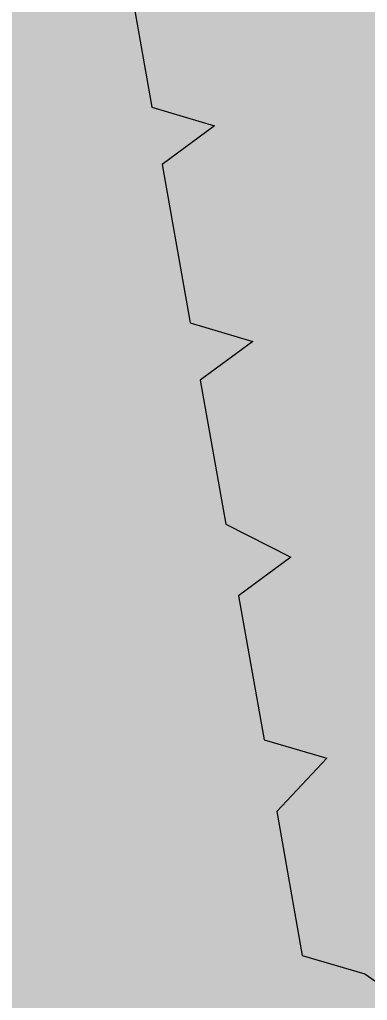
# Model space of a CAD drawing. Header units: millimetres. Extents: x 0 to 627661, y -95767 to 300888.
# Drawn here: x 508949.77 to 508952.67, y 26005.48 to 26013.67 of the extents above; entities that cross this region are included whole.
import ezdxf
from ezdxf.enums import TextEntityAlignment as Align

# ---------------------------------------------------------------- set-up
doc = ezdxf.new("R2018")
doc.units = ezdxf.units.MM
for name, color, linetype, lineweight in [('АР_Маркер экспликации', 239, 'Continuous', 13), ('АР_Номер помещения', 250, 'Continuous', 9), ('АР_Размеры', 175, 'Continuous', 9), ('АР_Сущ Несущая стена', 250, 'Continuous', 50)]:
    doc.layers.add(name, color=color, linetype=linetype, lineweight=lineweight)
doc.layers.add('АР_Названия помещений', color=124, linetype='Continuous', lineweight=5, plot=False)
doc.layers.add('АР_Помещения_площадь', color=19, linetype='Continuous', lineweight=9, plot=False)
doc.styles.add('ISOCPEUR', font='', dxfattribs={"height": 250})
doc.styles.get("Standard").update_dxf_attribs({"font": 'GOST.TTF'})
doc.styles.get('ISOCPEUR').set_extended_font_data('ISOCPEUR', italic=True)

# ---------------------------------------------------------------- blocks, each defined once
blk = doc.blocks.new('*U236')
at = {"color": 7, "style": 'ISOCPEUR', "width": 0.7, "flags": 1}
blk.add_attdef('КАТЕГОРИЯ', (-499.1655, -2092.1864), '', height=250, dxfattribs=at)
at = {"layer": 'АР_Номер помещения', "color": 7, "style": 'ISOCPEUR', "width": 0.7}
blk.add_attdef('НОМЕР_ПОМЕЩЕНИЯ', text='', height=300, dxfattribs=at).set_placement((-13874.5004, 6637.5515), align=Align.MIDDLE_CENTER)
at = {"layer": 'АР_Помещения_площадь', "color": 7, "lineweight": 30, "width": 0.7, "flags": 104}
blk.add_attdef('ИМЯ_ПОМЕЩЕНИЯ', text='', height=100, dxfattribs=at).set_placement((157.6277, 1217.1414), align=Align.MIDDLE_CENTER)
at = {"layer": 'АР_Помещения_площадь', "color": 7, "style": 'ISOCPEUR', "width": 0.7}
blk.add_attdef('ПЛОЩАДЬ_ПОМЕЩЕНИЯ', text='', height=200, dxfattribs=at).set_placement((-12654.5821, 407.6716), align=Align.MIDDLE_RIGHT)
blk = doc.blocks.new('*U234')
at = {"color": 7, "style": 'ISOCPEUR', "width": 0.7, "flags": 1}
blk.add_attdef('КАТЕГОРИЯ', (-499.1655, -2092.1864), '', height=250, dxfattribs=at)
at = {"layer": 'АР_Номер помещения', "color": 7, "style": 'ISOCPEUR', "width": 0.7}
blk.add_attdef('НОМЕР_ПОМЕЩЕНИЯ', text='', height=300, dxfattribs=at).set_placement((-17424.9012, 1870.773), align=Align.MIDDLE_CENTER)
at = {"layer": 'АР_Помещения_площадь', "color": 7, "lineweight": 30, "width": 0.7, "flags": 104}
blk.add_attdef('ИМЯ_ПОМЕЩЕНИЯ', text='', height=100, dxfattribs=at).set_placement((157.6277, 1217.1414), align=Align.MIDDLE_CENTER)
at = {"layer": 'АР_Помещения_площадь', "color": 7, "style": 'ISOCPEUR', "width": 0.7}
blk.add_attdef('ПЛОЩАДЬ_ПОМЕЩЕНИЯ', text='', height=200, dxfattribs=at).set_placement((-12452.8113, 399.3563), align=Align.MIDDLE_RIGHT)

msp = doc.modelspace()

# ---------------------------------------------------------------- linework, layer by layer
at = {"layer": 'АР_Размеры', "color": 5, "lineweight": 9, "ltscale": 100, "transparency": 33554687}
msp.add_lwpolyline([(508950.6616, 26014.1375), (508950.8744, 26012.9369), (508951.3972, 26012.7819), (508950.9595, 26012.4567), (508951.1935, 26011.1362), (508951.7163, 26010.9812), (508951.2786, 26010.6559), (508951.4914, 26009.4554), (508952.0355, 26009.1804), (508951.5978, 26008.8552), (508951.8106, 26007.6546), (508952.3334, 26007.4997), (508951.917, 26007.0544), (508952.1297, 26005.8539), (508952.6525, 26005.6989), (508953.7831, 26004.9087)], dxfattribs=at)
msp.add_lwpolyline([(508950.6616, 26014.1375), (508950.8744, 26012.9369), (508951.3972, 26012.7819), (508950.9595, 26012.4567), (508951.1935, 26011.1362), (508951.7163, 26010.9812), (508951.2786, 26010.6559), (508951.4914, 26009.4554), (508952.0355, 26009.1804), (508951.5978, 26008.8552), (508951.8106, 26007.6546), (508952.3334, 26007.4997), (508951.917, 26007.0544), (508952.1297, 26005.8539), (508952.6525, 26005.6989), (508953.7831, 26004.9087)], dxfattribs=at)
msp.add_lwpolyline([(508950.6616, 26014.1375), (508950.8744, 26012.9369), (508951.3972, 26012.7819), (508950.9595, 26012.4567), (508951.1935, 26011.1362), (508951.7163, 26010.9812), (508951.2786, 26010.6559), (508951.4914, 26009.4554), (508952.0355, 26009.1804), (508951.5978, 26008.8552), (508951.8106, 26007.6546), (508952.3334, 26007.4997), (508951.917, 26007.0544), (508952.1297, 26005.8539), (508952.6525, 26005.6989), (508953.7831, 26004.9087)], dxfattribs=at)
msp.add_lwpolyline([(508950.6616, 26014.1375), (508950.8744, 26012.9369), (508951.3972, 26012.7819), (508950.9595, 26012.4567), (508951.1935, 26011.1362), (508951.7163, 26010.9812), (508951.2786, 26010.6559), (508951.4914, 26009.4554), (508952.0355, 26009.1804), (508951.5978, 26008.8552), (508951.8106, 26007.6546), (508952.3334, 26007.4997), (508951.917, 26007.0544), (508952.1297, 26005.8539), (508952.6525, 26005.6989), (508953.7831, 26004.9087)], dxfattribs=at)
msp.add_lwpolyline([(508950.6616, 26014.1375), (508950.8744, 26012.9369), (508951.3972, 26012.7819), (508950.9595, 26012.4567), (508951.1935, 26011.1362), (508951.7163, 26010.9812), (508951.2786, 26010.6559), (508951.4914, 26009.4554), (508952.0355, 26009.1804), (508951.5978, 26008.8552), (508951.8106, 26007.6546), (508952.3334, 26007.4997), (508951.917, 26007.0544), (508952.1297, 26005.8539), (508952.6525, 26005.6989), (508953.7831, 26004.9087)], dxfattribs=at)
msp.add_lwpolyline([(508950.6616, 26014.1375), (508950.8744, 26012.9369), (508951.3972, 26012.7819), (508950.9595, 26012.4567), (508951.1935, 26011.1362), (508951.7163, 26010.9812), (508951.2786, 26010.6559), (508951.4914, 26009.4554), (508952.0355, 26009.1804), (508951.5978, 26008.8552), (508951.8106, 26007.6546), (508952.3334, 26007.4997), (508951.917, 26007.0544), (508952.1297, 26005.8539), (508952.6525, 26005.6989), (508953.7831, 26004.9087)], dxfattribs=at)
msp.add_lwpolyline([(508950.6616, 26014.1375), (508950.8744, 26012.9369), (508951.3972, 26012.7819), (508950.9595, 26012.4567), (508951.1935, 26011.1362), (508951.7163, 26010.9812), (508951.2786, 26010.6559), (508951.4914, 26009.4554), (508952.0355, 26009.1804), (508951.5978, 26008.8552), (508951.8106, 26007.6546), (508952.3334, 26007.4997), (508951.917, 26007.0544), (508952.1297, 26005.8539), (508952.6525, 26005.6989), (508953.7831, 26004.9087)], dxfattribs=at)
msp.add_lwpolyline([(508950.6616, 26014.1375), (508950.8744, 26012.9369), (508951.3972, 26012.7819), (508950.9595, 26012.4567), (508951.1935, 26011.1362), (508951.7163, 26010.9812), (508951.2786, 26010.6559), (508951.4914, 26009.4554), (508952.0355, 26009.1804), (508951.5978, 26008.8552), (508951.8106, 26007.6546), (508952.3334, 26007.4997), (508951.917, 26007.0544), (508952.1297, 26005.8539), (508952.6525, 26005.6989), (508953.7831, 26004.9087)], dxfattribs=at)
msp.add_lwpolyline([(508950.6616, 26014.1375), (508950.8744, 26012.9369), (508951.3972, 26012.7819), (508950.9595, 26012.4567), (508951.1935, 26011.1362), (508951.7163, 26010.9812), (508951.2786, 26010.6559), (508951.4914, 26009.4554), (508952.0355, 26009.1804), (508951.5978, 26008.8552), (508951.8106, 26007.6546), (508952.3334, 26007.4997), (508951.917, 26007.0544), (508952.1297, 26005.8539), (508952.6525, 26005.6989), (508953.7831, 26004.9087)], dxfattribs=at)
msp.add_lwpolyline([(508950.6616, 26014.1375), (508950.8744, 26012.9369), (508951.3972, 26012.7819), (508950.9595, 26012.4567), (508951.1935, 26011.1362), (508951.7163, 26010.9812), (508951.2786, 26010.6559), (508951.4914, 26009.4554), (508952.0355, 26009.1804), (508951.5978, 26008.8552), (508951.8106, 26007.6546), (508952.3334, 26007.4997), (508951.917, 26007.0544), (508952.1297, 26005.8539), (508952.6525, 26005.6989), (508953.7831, 26004.9087)], dxfattribs=at)
msp.add_lwpolyline([(508950.6616, 26014.1375), (508950.8744, 26012.9369), (508951.3972, 26012.7819), (508950.9595, 26012.4567), (508951.1935, 26011.1362), (508951.7163, 26010.9812), (508951.2786, 26010.6559), (508951.4914, 26009.4554), (508952.0355, 26009.1804), (508951.5978, 26008.8552), (508951.8106, 26007.6546), (508952.3334, 26007.4997), (508951.917, 26007.0544), (508952.1297, 26005.8539), (508952.6525, 26005.6989), (508953.7831, 26004.9087)], dxfattribs=at)
msp.add_lwpolyline([(508950.6616, 26014.1375), (508950.8744, 26012.9369), (508951.3972, 26012.7819), (508950.9595, 26012.4567), (508951.1935, 26011.1362), (508951.7163, 26010.9812), (508951.2786, 26010.6559), (508951.4914, 26009.4554), (508952.0355, 26009.1804), (508951.5978, 26008.8552), (508951.8106, 26007.6546), (508952.3334, 26007.4997), (508951.917, 26007.0544), (508952.1297, 26005.8539), (508952.6525, 26005.6989), (508953.7831, 26004.9087)], dxfattribs=at)
msp.add_lwpolyline([(508950.6616, 26014.1375), (508950.8744, 26012.9369), (508951.3972, 26012.7819), (508950.9595, 26012.4567), (508951.1935, 26011.1362), (508951.7163, 26010.9812), (508951.2786, 26010.6559), (508951.4914, 26009.4554), (508952.0355, 26009.1804), (508951.5978, 26008.8552), (508951.8106, 26007.6546), (508952.3334, 26007.4997), (508951.917, 26007.0544), (508952.1297, 26005.8539), (508952.6525, 26005.6989), (508953.7831, 26004.9087)], dxfattribs=at)
msp.add_lwpolyline([(508950.6616, 26014.1375), (508950.8744, 26012.9369), (508951.3972, 26012.7819), (508950.9595, 26012.4567), (508951.1935, 26011.1362), (508951.7163, 26010.9812), (508951.2786, 26010.6559), (508951.4914, 26009.4554), (508952.0355, 26009.1804), (508951.5978, 26008.8552), (508951.8106, 26007.6546), (508952.3334, 26007.4997), (508951.917, 26007.0544), (508952.1297, 26005.8539), (508952.6525, 26005.6989), (508953.7831, 26004.9087)], dxfattribs=at)
msp.add_lwpolyline([(508950.6616, 26014.1375), (508950.8744, 26012.9369), (508951.3972, 26012.7819), (508950.9595, 26012.4567), (508951.1935, 26011.1362), (508951.7163, 26010.9812), (508951.2786, 26010.6559), (508951.4914, 26009.4554), (508952.0355, 26009.1804), (508951.5978, 26008.8552), (508951.8106, 26007.6546), (508952.3334, 26007.4997), (508951.917, 26007.0544), (508952.1297, 26005.8539), (508952.6525, 26005.6989), (508953.7831, 26004.9087)], dxfattribs=at)
msp.add_lwpolyline([(508950.6616, 26014.1375), (508950.8744, 26012.9369), (508951.3972, 26012.7819), (508950.9595, 26012.4567), (508951.1935, 26011.1362), (508951.7163, 26010.9812), (508951.2786, 26010.6559), (508951.4914, 26009.4554), (508952.0355, 26009.1804), (508951.5978, 26008.8552), (508951.8106, 26007.6546), (508952.3334, 26007.4997), (508951.917, 26007.0544), (508952.1297, 26005.8539), (508952.6525, 26005.6989), (508953.7831, 26004.9087)], dxfattribs=at)
msp.add_lwpolyline([(508950.6616, 26014.1375), (508950.8744, 26012.9369), (508951.3972, 26012.7819), (508950.9595, 26012.4567), (508951.1935, 26011.1362), (508951.7163, 26010.9812), (508951.2786, 26010.6559), (508951.4914, 26009.4554), (508952.0355, 26009.1804), (508951.5978, 26008.8552), (508951.8106, 26007.6546), (508952.3334, 26007.4997), (508951.917, 26007.0544), (508952.1297, 26005.8539), (508952.6525, 26005.6989), (508953.7831, 26004.9087)], dxfattribs=at)
msp.add_lwpolyline([(508950.6616, 26014.1375), (508950.8744, 26012.9369), (508951.3972, 26012.7819), (508950.9595, 26012.4567), (508951.1935, 26011.1362), (508951.7163, 26010.9812), (508951.2786, 26010.6559), (508951.4914, 26009.4554), (508952.0355, 26009.1804), (508951.5978, 26008.8552), (508951.8106, 26007.6546), (508952.3334, 26007.4997), (508951.917, 26007.0544), (508952.1297, 26005.8539), (508952.6525, 26005.6989), (508953.7831, 26004.9087)], dxfattribs=at)
msp.add_lwpolyline([(508950.6616, 26014.1375), (508950.8744, 26012.9369), (508951.3972, 26012.7819), (508950.9595, 26012.4567), (508951.1935, 26011.1362), (508951.7163, 26010.9812), (508951.2786, 26010.6559), (508951.4914, 26009.4554), (508952.0355, 26009.1804), (508951.5978, 26008.8552), (508951.8106, 26007.6546), (508952.3334, 26007.4997), (508951.917, 26007.0544), (508952.1297, 26005.8539), (508952.6525, 26005.6989), (508953.7831, 26004.9087)], dxfattribs=at)
msp.add_lwpolyline([(508950.6616, 26014.1375), (508950.8744, 26012.9369), (508951.3972, 26012.7819), (508950.9595, 26012.4567), (508951.1935, 26011.1362), (508951.7163, 26010.9812), (508951.2786, 26010.6559), (508951.4914, 26009.4554), (508952.0355, 26009.1804), (508951.5978, 26008.8552), (508951.8106, 26007.6546), (508952.3334, 26007.4997), (508951.917, 26007.0544), (508952.1297, 26005.8539), (508952.6525, 26005.6989), (508953.7831, 26004.9087)], dxfattribs=at)
msp.add_lwpolyline([(508950.6616, 26014.1375), (508950.8744, 26012.9369), (508951.3972, 26012.7819), (508950.9595, 26012.4567), (508951.1935, 26011.1362), (508951.7163, 26010.9812), (508951.2786, 26010.6559), (508951.4914, 26009.4554), (508952.0355, 26009.1804), (508951.5978, 26008.8552), (508951.8106, 26007.6546), (508952.3334, 26007.4997), (508951.917, 26007.0544), (508952.1297, 26005.8539), (508952.6525, 26005.6989), (508953.7831, 26004.9087)], dxfattribs=at)
msp.add_lwpolyline([(508950.6616, 26014.1375), (508950.8744, 26012.9369), (508951.3972, 26012.7819), (508950.9595, 26012.4567), (508951.1935, 26011.1362), (508951.7163, 26010.9812), (508951.2786, 26010.6559), (508951.4914, 26009.4554), (508952.0355, 26009.1804), (508951.5978, 26008.8552), (508951.8106, 26007.6546), (508952.3334, 26007.4997), (508951.917, 26007.0544), (508952.1297, 26005.8539), (508952.6525, 26005.6989), (508953.7831, 26004.9087)], dxfattribs=at)
msp.add_lwpolyline([(508950.6616, 26014.1375), (508950.8744, 26012.9369), (508951.3972, 26012.7819), (508950.9595, 26012.4567), (508951.1935, 26011.1362), (508951.7163, 26010.9812), (508951.2786, 26010.6559), (508951.4914, 26009.4554), (508952.0355, 26009.1804), (508951.5978, 26008.8552), (508951.8106, 26007.6546), (508952.3334, 26007.4997), (508951.917, 26007.0544), (508952.1297, 26005.8539), (508952.6525, 26005.6989), (508953.7831, 26004.9087)], dxfattribs=at)
msp.add_lwpolyline([(508950.6616, 26014.1375), (508950.8744, 26012.9369), (508951.3972, 26012.7819), (508950.9595, 26012.4567), (508951.1935, 26011.1362), (508951.7163, 26010.9812), (508951.2786, 26010.6559), (508951.4914, 26009.4554), (508952.0355, 26009.1804), (508951.5978, 26008.8552), (508951.8106, 26007.6546), (508952.3334, 26007.4997), (508951.917, 26007.0544), (508952.1297, 26005.8539), (508952.6525, 26005.6989), (508953.7831, 26004.9087)], dxfattribs=at)
msp.add_lwpolyline([(508950.6616, 26014.1375), (508950.8744, 26012.9369), (508951.3972, 26012.7819), (508950.9595, 26012.4567), (508951.1935, 26011.1362), (508951.7163, 26010.9812), (508951.2786, 26010.6559), (508951.4914, 26009.4554), (508952.0355, 26009.1804), (508951.5978, 26008.8552), (508951.8106, 26007.6546), (508952.3334, 26007.4997), (508951.917, 26007.0544), (508952.1297, 26005.8539), (508952.6525, 26005.6989), (508953.7831, 26004.9087)], dxfattribs=at)
msp.add_lwpolyline([(508950.6616, 26014.1375), (508950.8744, 26012.9369), (508951.3972, 26012.7819), (508950.9595, 26012.4567), (508951.1935, 26011.1362), (508951.7163, 26010.9812), (508951.2786, 26010.6559), (508951.4914, 26009.4554), (508952.0355, 26009.1804), (508951.5978, 26008.8552), (508951.8106, 26007.6546), (508952.3334, 26007.4997), (508951.917, 26007.0544), (508952.1297, 26005.8539), (508952.6525, 26005.6989), (508953.7831, 26004.9087)], dxfattribs=at)
msp.add_lwpolyline([(508950.6616, 26014.1375), (508950.8744, 26012.9369), (508951.3972, 26012.7819), (508950.9595, 26012.4567), (508951.1935, 26011.1362), (508951.7163, 26010.9812), (508951.2786, 26010.6559), (508951.4914, 26009.4554), (508952.0355, 26009.1804), (508951.5978, 26008.8552), (508951.8106, 26007.6546), (508952.3334, 26007.4997), (508951.917, 26007.0544), (508952.1297, 26005.8539), (508952.6525, 26005.6989), (508953.7831, 26004.9087)], dxfattribs=at)
msp.add_lwpolyline([(508950.6616, 26014.1375), (508950.8744, 26012.9369), (508951.3972, 26012.7819), (508950.9595, 26012.4567), (508951.1935, 26011.1362), (508951.7163, 26010.9812), (508951.2786, 26010.6559), (508951.4914, 26009.4554), (508952.0355, 26009.1804), (508951.5978, 26008.8552), (508951.8106, 26007.6546), (508952.3334, 26007.4997), (508951.917, 26007.0544), (508952.1297, 26005.8539), (508952.6525, 26005.6989), (508953.7831, 26004.9087)], dxfattribs=at)
msp.add_lwpolyline([(508950.6616, 26014.1375), (508950.8744, 26012.9369), (508951.3972, 26012.7819), (508950.9595, 26012.4567), (508951.1935, 26011.1362), (508951.7163, 26010.9812), (508951.2786, 26010.6559), (508951.4914, 26009.4554), (508952.0355, 26009.1804), (508951.5978, 26008.8552), (508951.8106, 26007.6546), (508952.3334, 26007.4997), (508951.917, 26007.0544), (508952.1297, 26005.8539), (508952.6525, 26005.6989), (508953.7831, 26004.9087)], dxfattribs=at)
msp.add_lwpolyline([(508950.6616, 26014.1375), (508950.8744, 26012.9369), (508951.3972, 26012.7819), (508950.9595, 26012.4567), (508951.1935, 26011.1362), (508951.7163, 26010.9812), (508951.2786, 26010.6559), (508951.4914, 26009.4554), (508952.0355, 26009.1804), (508951.5978, 26008.8552), (508951.8106, 26007.6546), (508952.3334, 26007.4997), (508951.917, 26007.0544), (508952.1297, 26005.8539), (508952.6525, 26005.6989), (508953.7831, 26004.9087)], dxfattribs=at)
msp.add_lwpolyline([(508950.6616, 26014.1375), (508950.8744, 26012.9369), (508951.3972, 26012.7819), (508950.9595, 26012.4567), (508951.1935, 26011.1362), (508951.7163, 26010.9812), (508951.2786, 26010.6559), (508951.4914, 26009.4554), (508952.0355, 26009.1804), (508951.5978, 26008.8552), (508951.8106, 26007.6546), (508952.3334, 26007.4997), (508951.917, 26007.0544), (508952.1297, 26005.8539), (508952.6525, 26005.6989), (508953.7831, 26004.9087)], dxfattribs=at)
msp.add_lwpolyline([(508950.6616, 26014.1375), (508950.8744, 26012.9369), (508951.3972, 26012.7819), (508950.9595, 26012.4567), (508951.1935, 26011.1362), (508951.7163, 26010.9812), (508951.2786, 26010.6559), (508951.4914, 26009.4554), (508952.0355, 26009.1804), (508951.5978, 26008.8552), (508951.8106, 26007.6546), (508952.3334, 26007.4997), (508951.917, 26007.0544), (508952.1297, 26005.8539), (508952.6525, 26005.6989), (508953.7831, 26004.9087)], dxfattribs=at)
msp.add_lwpolyline([(508950.6616, 26014.1375), (508950.8744, 26012.9369), (508951.3972, 26012.7819), (508950.9595, 26012.4567), (508951.1935, 26011.1362), (508951.7163, 26010.9812), (508951.2786, 26010.6559), (508951.4914, 26009.4554), (508952.0355, 26009.1804), (508951.5978, 26008.8552), (508951.8106, 26007.6546), (508952.3334, 26007.4997), (508951.917, 26007.0544), (508952.1297, 26005.8539), (508952.6525, 26005.6989), (508953.7831, 26004.9087)], dxfattribs=at)
msp.add_lwpolyline([(508950.6616, 26014.1375), (508950.8744, 26012.9369), (508951.3972, 26012.7819), (508950.9595, 26012.4567), (508951.1935, 26011.1362), (508951.7163, 26010.9812), (508951.2786, 26010.6559), (508951.4914, 26009.4554), (508952.0355, 26009.1804), (508951.5978, 26008.8552), (508951.8106, 26007.6546), (508952.3334, 26007.4997), (508951.917, 26007.0544), (508952.1297, 26005.8539), (508952.6525, 26005.6989), (508953.7831, 26004.9087)], dxfattribs=at)
msp.add_lwpolyline([(508950.6616, 26014.1375), (508950.8744, 26012.9369), (508951.3972, 26012.7819), (508950.9595, 26012.4567), (508951.1935, 26011.1362), (508951.7163, 26010.9812), (508951.2786, 26010.6559), (508951.4914, 26009.4554), (508952.0355, 26009.1804), (508951.5978, 26008.8552), (508951.8106, 26007.6546), (508952.3334, 26007.4997), (508951.917, 26007.0544), (508952.1297, 26005.8539), (508952.6525, 26005.6989), (508953.7831, 26004.9087)], dxfattribs=at)
msp.add_lwpolyline([(508950.6616, 26014.1375), (508950.8744, 26012.9369), (508951.3972, 26012.7819), (508950.9595, 26012.4567), (508951.1935, 26011.1362), (508951.7163, 26010.9812), (508951.2786, 26010.6559), (508951.4914, 26009.4554), (508952.0355, 26009.1804), (508951.5978, 26008.8552), (508951.8106, 26007.6546), (508952.3334, 26007.4997), (508951.917, 26007.0544), (508952.1297, 26005.8539), (508952.6525, 26005.6989), (508953.7831, 26004.9087)], dxfattribs=at)
msp.add_lwpolyline([(508950.6616, 26014.1375), (508950.8744, 26012.9369), (508951.3972, 26012.7819), (508950.9595, 26012.4567), (508951.1935, 26011.1362), (508951.7163, 26010.9812), (508951.2786, 26010.6559), (508951.4914, 26009.4554), (508952.0355, 26009.1804), (508951.5978, 26008.8552), (508951.8106, 26007.6546), (508952.3334, 26007.4997), (508951.917, 26007.0544), (508952.1297, 26005.8539), (508952.6525, 26005.6989), (508953.7831, 26004.9087)], dxfattribs=at)
msp.add_lwpolyline([(508950.6616, 26014.1375), (508950.8744, 26012.9369), (508951.3972, 26012.7819), (508950.9595, 26012.4567), (508951.1935, 26011.1362), (508951.7163, 26010.9812), (508951.2786, 26010.6559), (508951.4914, 26009.4554), (508952.0355, 26009.1804), (508951.5978, 26008.8552), (508951.8106, 26007.6546), (508952.3334, 26007.4997), (508951.917, 26007.0544), (508952.1297, 26005.8539), (508952.6525, 26005.6989), (508953.7831, 26004.9087)], dxfattribs=at)
msp.add_lwpolyline([(508950.6616, 26014.1375), (508950.8744, 26012.9369), (508951.3972, 26012.7819), (508950.9595, 26012.4567), (508951.1935, 26011.1362), (508951.7163, 26010.9812), (508951.2786, 26010.6559), (508951.4914, 26009.4554), (508952.0355, 26009.1804), (508951.5978, 26008.8552), (508951.8106, 26007.6546), (508952.3334, 26007.4997), (508951.917, 26007.0544), (508952.1297, 26005.8539), (508952.6525, 26005.6989), (508953.7831, 26004.9087)], dxfattribs=at)
msp.add_lwpolyline([(508950.6616, 26014.1375), (508950.8744, 26012.9369), (508951.3972, 26012.7819), (508950.9595, 26012.4567), (508951.1935, 26011.1362), (508951.7163, 26010.9812), (508951.2786, 26010.6559), (508951.4914, 26009.4554), (508952.0355, 26009.1804), (508951.5978, 26008.8552), (508951.8106, 26007.6546), (508952.3334, 26007.4997), (508951.917, 26007.0544), (508952.1297, 26005.8539), (508952.6525, 26005.6989), (508953.7831, 26004.9087)], dxfattribs=at)
msp.add_lwpolyline([(508950.6616, 26014.1375), (508950.8744, 26012.9369), (508951.3972, 26012.7819), (508950.9595, 26012.4567), (508951.1935, 26011.1362), (508951.7163, 26010.9812), (508951.2786, 26010.6559), (508951.4914, 26009.4554), (508952.0355, 26009.1804), (508951.5978, 26008.8552), (508951.8106, 26007.6546), (508952.3334, 26007.4997), (508951.917, 26007.0544), (508952.1297, 26005.8539), (508952.6525, 26005.6989), (508953.7831, 26004.9087)], dxfattribs=at)
msp.add_lwpolyline([(508950.6616, 26014.1375), (508950.8744, 26012.9369), (508951.3972, 26012.7819), (508950.9595, 26012.4567), (508951.1935, 26011.1362), (508951.7163, 26010.9812), (508951.2786, 26010.6559), (508951.4914, 26009.4554), (508952.0355, 26009.1804), (508951.5978, 26008.8552), (508951.8106, 26007.6546), (508952.3334, 26007.4997), (508951.917, 26007.0544), (508952.1297, 26005.8539), (508952.6525, 26005.6989), (508953.7831, 26004.9087)], dxfattribs=at)
msp.add_lwpolyline([(508950.6616, 26014.1375), (508950.8744, 26012.9369), (508951.3972, 26012.7819), (508950.9595, 26012.4567), (508951.1935, 26011.1362), (508951.7163, 26010.9812), (508951.2786, 26010.6559), (508951.4914, 26009.4554), (508952.0355, 26009.1804), (508951.5978, 26008.8552), (508951.8106, 26007.6546), (508952.3334, 26007.4997), (508951.917, 26007.0544), (508952.1297, 26005.8539), (508952.6525, 26005.6989), (508953.7831, 26004.9087)], dxfattribs=at)
msp.add_lwpolyline([(508950.6616, 26014.1375), (508950.8744, 26012.9369), (508951.3972, 26012.7819), (508950.9595, 26012.4567), (508951.1935, 26011.1362), (508951.7163, 26010.9812), (508951.2786, 26010.6559), (508951.4914, 26009.4554), (508952.0355, 26009.1804), (508951.5978, 26008.8552), (508951.8106, 26007.6546), (508952.3334, 26007.4997), (508951.917, 26007.0544), (508952.1297, 26005.8539), (508952.6525, 26005.6989), (508953.7831, 26004.9087)], dxfattribs=at)
msp.add_lwpolyline([(508950.6616, 26014.1375), (508950.8744, 26012.9369), (508951.3972, 26012.7819), (508950.9595, 26012.4567), (508951.1935, 26011.1362), (508951.7163, 26010.9812), (508951.2786, 26010.6559), (508951.4914, 26009.4554), (508952.0355, 26009.1804), (508951.5978, 26008.8552), (508951.8106, 26007.6546), (508952.3334, 26007.4997), (508951.917, 26007.0544), (508952.1297, 26005.8539), (508952.6525, 26005.6989), (508953.7831, 26004.9087)], dxfattribs=at)
msp.add_lwpolyline([(508950.6616, 26014.1375), (508950.8744, 26012.9369), (508951.3972, 26012.7819), (508950.9595, 26012.4567), (508951.1935, 26011.1362), (508951.7163, 26010.9812), (508951.2786, 26010.6559), (508951.4914, 26009.4554), (508952.0355, 26009.1804), (508951.5978, 26008.8552), (508951.8106, 26007.6546), (508952.3334, 26007.4997), (508951.917, 26007.0544), (508952.1297, 26005.8539), (508952.6525, 26005.6989), (508953.7831, 26004.9087)], dxfattribs=at)
msp.add_lwpolyline([(508950.6616, 26014.1375), (508950.8744, 26012.9369), (508951.3972, 26012.7819), (508950.9595, 26012.4567), (508951.1935, 26011.1362), (508951.7163, 26010.9812), (508951.2786, 26010.6559), (508951.4914, 26009.4554), (508952.0355, 26009.1804), (508951.5978, 26008.8552), (508951.8106, 26007.6546), (508952.3334, 26007.4997), (508951.917, 26007.0544), (508952.1297, 26005.8539), (508952.6525, 26005.6989), (508953.7831, 26004.9087)], dxfattribs=at)
msp.add_lwpolyline([(508950.6616, 26014.1375), (508950.8744, 26012.9369), (508951.3972, 26012.7819), (508950.9595, 26012.4567), (508951.1935, 26011.1362), (508951.7163, 26010.9812), (508951.2786, 26010.6559), (508951.4914, 26009.4554), (508952.0355, 26009.1804), (508951.5978, 26008.8552), (508951.8106, 26007.6546), (508952.3334, 26007.4997), (508951.917, 26007.0544), (508952.1297, 26005.8539), (508952.6525, 26005.6989), (508953.7831, 26004.9087)], dxfattribs=at)
msp.add_lwpolyline([(508950.6616, 26014.1375), (508950.8744, 26012.9369), (508951.3972, 26012.7819), (508950.9595, 26012.4567), (508951.1935, 26011.1362), (508951.7163, 26010.9812), (508951.2786, 26010.6559), (508951.4914, 26009.4554), (508952.0355, 26009.1804), (508951.5978, 26008.8552), (508951.8106, 26007.6546), (508952.3334, 26007.4997), (508951.917, 26007.0544), (508952.1297, 26005.8539), (508952.6525, 26005.6989), (508953.7831, 26004.9087)], dxfattribs=at)
msp.add_lwpolyline([(508950.6616, 26014.1375), (508950.8744, 26012.9369), (508951.3972, 26012.7819), (508950.9595, 26012.4567), (508951.1935, 26011.1362), (508951.7163, 26010.9812), (508951.2786, 26010.6559), (508951.4914, 26009.4554), (508952.0355, 26009.1804), (508951.5978, 26008.8552), (508951.8106, 26007.6546), (508952.3334, 26007.4997), (508951.917, 26007.0544), (508952.1297, 26005.8539), (508952.6525, 26005.6989), (508953.7831, 26004.9087)], dxfattribs=at)
msp.add_lwpolyline([(508950.6616, 26014.1375), (508950.8744, 26012.9369), (508951.3972, 26012.7819), (508950.9595, 26012.4567), (508951.1935, 26011.1362), (508951.7163, 26010.9812), (508951.2786, 26010.6559), (508951.4914, 26009.4554), (508952.0355, 26009.1804), (508951.5978, 26008.8552), (508951.8106, 26007.6546), (508952.3334, 26007.4997), (508951.917, 26007.0544), (508952.1297, 26005.8539), (508952.6525, 26005.6989), (508953.7831, 26004.9087)], dxfattribs=at)
msp.add_lwpolyline([(508950.6616, 26014.1375), (508950.8744, 26012.9369), (508951.3972, 26012.7819), (508950.9595, 26012.4567), (508951.1935, 26011.1362), (508951.7163, 26010.9812), (508951.2786, 26010.6559), (508951.4914, 26009.4554), (508952.0355, 26009.1804), (508951.5978, 26008.8552), (508951.8106, 26007.6546), (508952.3334, 26007.4997), (508951.917, 26007.0544), (508952.1297, 26005.8539), (508952.6525, 26005.6989), (508953.7831, 26004.9087)], dxfattribs=at)
msp.add_lwpolyline([(508950.6616, 26014.1375), (508950.8744, 26012.9369), (508951.3972, 26012.7819), (508950.9595, 26012.4567), (508951.1935, 26011.1362), (508951.7163, 26010.9812), (508951.2786, 26010.6559), (508951.4914, 26009.4554), (508952.0355, 26009.1804), (508951.5978, 26008.8552), (508951.8106, 26007.6546), (508952.3334, 26007.4997), (508951.917, 26007.0544), (508952.1297, 26005.8539), (508952.6525, 26005.6989), (508953.7831, 26004.9087)], dxfattribs=at)
msp.add_lwpolyline([(508950.6616, 26014.1375), (508950.8744, 26012.9369), (508951.3972, 26012.7819), (508950.9595, 26012.4567), (508951.1935, 26011.1362), (508951.7163, 26010.9812), (508951.2786, 26010.6559), (508951.4914, 26009.4554), (508952.0355, 26009.1804), (508951.5978, 26008.8552), (508951.8106, 26007.6546), (508952.3334, 26007.4997), (508951.917, 26007.0544), (508952.1297, 26005.8539), (508952.6525, 26005.6989), (508953.7831, 26004.9087)], dxfattribs=at)
msp.add_lwpolyline([(508950.6616, 26014.1375), (508950.8744, 26012.9369), (508951.3972, 26012.7819), (508950.9595, 26012.4567), (508951.1935, 26011.1362), (508951.7163, 26010.9812), (508951.2786, 26010.6559), (508951.4914, 26009.4554), (508952.0355, 26009.1804), (508951.5978, 26008.8552), (508951.8106, 26007.6546), (508952.3334, 26007.4997), (508951.917, 26007.0544), (508952.1297, 26005.8539), (508952.6525, 26005.6989), (508953.7831, 26004.9087)], dxfattribs=at)
msp.add_lwpolyline([(508950.6616, 26014.1375), (508950.8744, 26012.9369), (508951.3972, 26012.7819), (508950.9595, 26012.4567), (508951.1935, 26011.1362), (508951.7163, 26010.9812), (508951.2786, 26010.6559), (508951.4914, 26009.4554), (508952.0355, 26009.1804), (508951.5978, 26008.8552), (508951.8106, 26007.6546), (508952.3334, 26007.4997), (508951.917, 26007.0544), (508952.1297, 26005.8539), (508952.6525, 26005.6989), (508953.7831, 26004.9087)], dxfattribs=at)
msp.add_lwpolyline([(508950.6616, 26014.1375), (508950.8744, 26012.9369), (508951.3972, 26012.7819), (508950.9595, 26012.4567), (508951.1935, 26011.1362), (508951.7163, 26010.9812), (508951.2786, 26010.6559), (508951.4914, 26009.4554), (508952.0355, 26009.1804), (508951.5978, 26008.8552), (508951.8106, 26007.6546), (508952.3334, 26007.4997), (508951.917, 26007.0544), (508952.1297, 26005.8539), (508952.6525, 26005.6989), (508953.7831, 26004.9087)], dxfattribs=at)
msp.add_lwpolyline([(508950.6616, 26014.1375), (508950.8744, 26012.9369), (508951.3972, 26012.7819), (508950.9595, 26012.4567), (508951.1935, 26011.1362), (508951.7163, 26010.9812), (508951.2786, 26010.6559), (508951.4914, 26009.4554), (508952.0355, 26009.1804), (508951.5978, 26008.8552), (508951.8106, 26007.6546), (508952.3334, 26007.4997), (508951.917, 26007.0544), (508952.1297, 26005.8539), (508952.6525, 26005.6989), (508953.7831, 26004.9087)], dxfattribs=at)
msp.add_lwpolyline([(508950.6616, 26014.1375), (508950.8744, 26012.9369), (508951.3972, 26012.7819), (508950.9595, 26012.4567), (508951.1935, 26011.1362), (508951.7163, 26010.9812), (508951.2786, 26010.6559), (508951.4914, 26009.4554), (508952.0355, 26009.1804), (508951.5978, 26008.8552), (508951.8106, 26007.6546), (508952.3334, 26007.4997), (508951.917, 26007.0544), (508952.1297, 26005.8539), (508952.6525, 26005.6989), (508953.7831, 26004.9087)], dxfattribs=at)
msp.add_lwpolyline([(508950.6616, 26014.1375), (508950.8744, 26012.9369), (508951.3972, 26012.7819), (508950.9595, 26012.4567), (508951.1935, 26011.1362), (508951.7163, 26010.9812), (508951.2786, 26010.6559), (508951.4914, 26009.4554), (508952.0355, 26009.1804), (508951.5978, 26008.8552), (508951.8106, 26007.6546), (508952.3334, 26007.4997), (508951.917, 26007.0544), (508952.1297, 26005.8539), (508952.6525, 26005.6989), (508953.7831, 26004.9087)], dxfattribs=at)
msp.add_lwpolyline([(508950.6616, 26014.1375), (508950.8744, 26012.9369), (508951.3972, 26012.7819), (508950.9595, 26012.4567), (508951.1935, 26011.1362), (508951.7163, 26010.9812), (508951.2786, 26010.6559), (508951.4914, 26009.4554), (508952.0355, 26009.1804), (508951.5978, 26008.8552), (508951.8106, 26007.6546), (508952.3334, 26007.4997), (508951.917, 26007.0544), (508952.1297, 26005.8539), (508952.6525, 26005.6989), (508953.7831, 26004.9087)], dxfattribs=at)
msp.add_lwpolyline([(508950.6616, 26014.1375), (508950.8744, 26012.9369), (508951.3972, 26012.7819), (508950.9595, 26012.4567), (508951.1935, 26011.1362), (508951.7163, 26010.9812), (508951.2786, 26010.6559), (508951.4914, 26009.4554), (508952.0355, 26009.1804), (508951.5978, 26008.8552), (508951.8106, 26007.6546), (508952.3334, 26007.4997), (508951.917, 26007.0544), (508952.1297, 26005.8539), (508952.6525, 26005.6989), (508953.7831, 26004.9087)], dxfattribs=at)
msp.add_lwpolyline([(508950.6616, 26014.1375), (508950.8744, 26012.9369), (508951.3972, 26012.7819), (508950.9595, 26012.4567), (508951.1935, 26011.1362), (508951.7163, 26010.9812), (508951.2786, 26010.6559), (508951.4914, 26009.4554), (508952.0355, 26009.1804), (508951.5978, 26008.8552), (508951.8106, 26007.6546), (508952.3334, 26007.4997), (508951.917, 26007.0544), (508952.1297, 26005.8539), (508952.6525, 26005.6989), (508953.7831, 26004.9087)], dxfattribs=at)
msp.add_lwpolyline([(508950.6616, 26014.1375), (508950.8744, 26012.9369), (508951.3972, 26012.7819), (508950.9595, 26012.4567), (508951.1935, 26011.1362), (508951.7163, 26010.9812), (508951.2786, 26010.6559), (508951.4914, 26009.4554), (508952.0355, 26009.1804), (508951.5978, 26008.8552), (508951.8106, 26007.6546), (508952.3334, 26007.4997), (508951.917, 26007.0544), (508952.1297, 26005.8539), (508952.6525, 26005.6989), (508953.7831, 26004.9087)], dxfattribs=at)
msp.add_lwpolyline([(508950.6616, 26014.1375), (508950.8744, 26012.9369), (508951.3972, 26012.7819), (508950.9595, 26012.4567), (508951.1935, 26011.1362), (508951.7163, 26010.9812), (508951.2786, 26010.6559), (508951.4914, 26009.4554), (508952.0355, 26009.1804), (508951.5978, 26008.8552), (508951.8106, 26007.6546), (508952.3334, 26007.4997), (508951.917, 26007.0544), (508952.1297, 26005.8539), (508952.6525, 26005.6989), (508953.7831, 26004.9087)], dxfattribs=at)
msp.add_lwpolyline([(508950.6616, 26014.1375), (508950.8744, 26012.9369), (508951.3972, 26012.7819), (508950.9595, 26012.4567), (508951.1935, 26011.1362), (508951.7163, 26010.9812), (508951.2786, 26010.6559), (508951.4914, 26009.4554), (508952.0355, 26009.1804), (508951.5978, 26008.8552), (508951.8106, 26007.6546), (508952.3334, 26007.4997), (508951.917, 26007.0544), (508952.1297, 26005.8539), (508952.6525, 26005.6989), (508953.7831, 26004.9087)], dxfattribs=at)
msp.add_lwpolyline([(508950.6616, 26014.1375), (508950.8744, 26012.9369), (508951.3972, 26012.7819), (508950.9595, 26012.4567), (508951.1935, 26011.1362), (508951.7163, 26010.9812), (508951.2786, 26010.6559), (508951.4914, 26009.4554), (508952.0355, 26009.1804), (508951.5978, 26008.8552), (508951.8106, 26007.6546), (508952.3334, 26007.4997), (508951.917, 26007.0544), (508952.1297, 26005.8539), (508952.6525, 26005.6989), (508953.7831, 26004.9087)], dxfattribs=at)
msp.add_lwpolyline([(508950.6616, 26014.1375), (508950.8744, 26012.9369), (508951.3972, 26012.7819), (508950.9595, 26012.4567), (508951.1935, 26011.1362), (508951.7163, 26010.9812), (508951.2786, 26010.6559), (508951.4914, 26009.4554), (508952.0355, 26009.1804), (508951.5978, 26008.8552), (508951.8106, 26007.6546), (508952.3334, 26007.4997), (508951.917, 26007.0544), (508952.1297, 26005.8539), (508952.6525, 26005.6989), (508953.7831, 26004.9087)], dxfattribs=at)
msp.add_lwpolyline([(508950.6616, 26014.1375), (508950.8744, 26012.9369), (508951.3972, 26012.7819), (508950.9595, 26012.4567), (508951.1935, 26011.1362), (508951.7163, 26010.9812), (508951.2786, 26010.6559), (508951.4914, 26009.4554), (508952.0355, 26009.1804), (508951.5978, 26008.8552), (508951.8106, 26007.6546), (508952.3334, 26007.4997), (508951.917, 26007.0544), (508952.1297, 26005.8539), (508952.6525, 26005.6989), (508953.7831, 26004.9087)], dxfattribs=at)
msp.add_lwpolyline([(508950.6616, 26014.1375), (508950.8744, 26012.9369), (508951.3972, 26012.7819), (508950.9595, 26012.4567), (508951.1935, 26011.1362), (508951.7163, 26010.9812), (508951.2786, 26010.6559), (508951.4914, 26009.4554), (508952.0355, 26009.1804), (508951.5978, 26008.8552), (508951.8106, 26007.6546), (508952.3334, 26007.4997), (508951.917, 26007.0544), (508952.1297, 26005.8539), (508952.6525, 26005.6989), (508953.7831, 26004.9087)], dxfattribs=at)
msp.add_lwpolyline([(508950.6616, 26014.1375), (508950.8744, 26012.9369), (508951.3972, 26012.7819), (508950.9595, 26012.4567), (508951.1935, 26011.1362), (508951.7163, 26010.9812), (508951.2786, 26010.6559), (508951.4914, 26009.4554), (508952.0355, 26009.1804), (508951.5978, 26008.8552), (508951.8106, 26007.6546), (508952.3334, 26007.4997), (508951.917, 26007.0544), (508952.1297, 26005.8539), (508952.6525, 26005.6989), (508953.7831, 26004.9087)], dxfattribs=at)
msp.add_lwpolyline([(508950.6616, 26014.1375), (508950.8744, 26012.9369), (508951.3972, 26012.7819), (508950.9595, 26012.4567), (508951.1935, 26011.1362), (508951.7163, 26010.9812), (508951.2786, 26010.6559), (508951.4914, 26009.4554), (508952.0355, 26009.1804), (508951.5978, 26008.8552), (508951.8106, 26007.6546), (508952.3334, 26007.4997), (508951.917, 26007.0544), (508952.1297, 26005.8539), (508952.6525, 26005.6989), (508953.7831, 26004.9087)], dxfattribs=at)
msp.add_lwpolyline([(508950.6616, 26014.1375), (508950.8744, 26012.9369), (508951.3972, 26012.7819), (508950.9595, 26012.4567), (508951.1935, 26011.1362), (508951.7163, 26010.9812), (508951.2786, 26010.6559), (508951.4914, 26009.4554), (508952.0355, 26009.1804), (508951.5978, 26008.8552), (508951.8106, 26007.6546), (508952.3334, 26007.4997), (508951.917, 26007.0544), (508952.1297, 26005.8539), (508952.6525, 26005.6989), (508953.7831, 26004.9087)], dxfattribs=at)
msp.add_lwpolyline([(508950.6616, 26014.1375), (508950.8744, 26012.9369), (508951.3972, 26012.7819), (508950.9595, 26012.4567), (508951.1935, 26011.1362), (508951.7163, 26010.9812), (508951.2786, 26010.6559), (508951.4914, 26009.4554), (508952.0355, 26009.1804), (508951.5978, 26008.8552), (508951.8106, 26007.6546), (508952.3334, 26007.4997), (508951.917, 26007.0544), (508952.1297, 26005.8539), (508952.6525, 26005.6989), (508953.7831, 26004.9087)], dxfattribs=at)
msp.add_lwpolyline([(508950.6616, 26014.1375), (508950.8744, 26012.9369), (508951.3972, 26012.7819), (508950.9595, 26012.4567), (508951.1935, 26011.1362), (508951.7163, 26010.9812), (508951.2786, 26010.6559), (508951.4914, 26009.4554), (508952.0355, 26009.1804), (508951.5978, 26008.8552), (508951.8106, 26007.6546), (508952.3334, 26007.4997), (508951.917, 26007.0544), (508952.1297, 26005.8539), (508952.6525, 26005.6989), (508953.7831, 26004.9087)], dxfattribs=at)
msp.add_lwpolyline([(508950.6616, 26014.1375), (508950.8744, 26012.9369), (508951.3972, 26012.7819), (508950.9595, 26012.4567), (508951.1935, 26011.1362), (508951.7163, 26010.9812), (508951.2786, 26010.6559), (508951.4914, 26009.4554), (508952.0355, 26009.1804), (508951.5978, 26008.8552), (508951.8106, 26007.6546), (508952.3334, 26007.4997), (508951.917, 26007.0544), (508952.1297, 26005.8539), (508952.6525, 26005.6989), (508953.7831, 26004.9087)], dxfattribs=at)
msp.add_lwpolyline([(508950.6616, 26014.1375), (508950.8744, 26012.9369), (508951.3972, 26012.7819), (508950.9595, 26012.4567), (508951.1935, 26011.1362), (508951.7163, 26010.9812), (508951.2786, 26010.6559), (508951.4914, 26009.4554), (508952.0355, 26009.1804), (508951.5978, 26008.8552), (508951.8106, 26007.6546), (508952.3334, 26007.4997), (508951.917, 26007.0544), (508952.1297, 26005.8539), (508952.6525, 26005.6989), (508953.7831, 26004.9087)], dxfattribs=at)
msp.add_lwpolyline([(508950.6616, 26014.1375), (508950.8744, 26012.9369), (508951.3972, 26012.7819), (508950.9595, 26012.4567), (508951.1935, 26011.1362), (508951.7163, 26010.9812), (508951.2786, 26010.6559), (508951.4914, 26009.4554), (508952.0355, 26009.1804), (508951.5978, 26008.8552), (508951.8106, 26007.6546), (508952.3334, 26007.4997), (508951.917, 26007.0544), (508952.1297, 26005.8539), (508952.6525, 26005.6989), (508953.7831, 26004.9087)], dxfattribs=at)
msp.add_lwpolyline([(508950.6616, 26014.1375), (508950.8744, 26012.9369), (508951.3972, 26012.7819), (508950.9595, 26012.4567), (508951.1935, 26011.1362), (508951.7163, 26010.9812), (508951.2786, 26010.6559), (508951.4914, 26009.4554), (508952.0355, 26009.1804), (508951.5978, 26008.8552), (508951.8106, 26007.6546), (508952.3334, 26007.4997), (508951.917, 26007.0544), (508952.1297, 26005.8539), (508952.6525, 26005.6989), (508953.7831, 26004.9087)], dxfattribs=at)
msp.add_lwpolyline([(508950.6616, 26014.1375), (508950.8744, 26012.9369), (508951.3972, 26012.7819), (508950.9595, 26012.4567), (508951.1935, 26011.1362), (508951.7163, 26010.9812), (508951.2786, 26010.6559), (508951.4914, 26009.4554), (508952.0355, 26009.1804), (508951.5978, 26008.8552), (508951.8106, 26007.6546), (508952.3334, 26007.4997), (508951.917, 26007.0544), (508952.1297, 26005.8539), (508952.6525, 26005.6989), (508953.7831, 26004.9087)], dxfattribs=at)
msp.add_lwpolyline([(508950.6616, 26014.1375), (508950.8744, 26012.9369), (508951.3972, 26012.7819), (508950.9595, 26012.4567), (508951.1935, 26011.1362), (508951.7163, 26010.9812), (508951.2786, 26010.6559), (508951.4914, 26009.4554), (508952.0355, 26009.1804), (508951.5978, 26008.8552), (508951.8106, 26007.6546), (508952.3334, 26007.4997), (508951.917, 26007.0544), (508952.1297, 26005.8539), (508952.6525, 26005.6989), (508953.7831, 26004.9087)], dxfattribs=at)
msp.add_lwpolyline([(508950.6616, 26014.1375), (508950.8744, 26012.9369), (508951.3972, 26012.7819), (508950.9595, 26012.4567), (508951.1935, 26011.1362), (508951.7163, 26010.9812), (508951.2786, 26010.6559), (508951.4914, 26009.4554), (508952.0355, 26009.1804), (508951.5978, 26008.8552), (508951.8106, 26007.6546), (508952.3334, 26007.4997), (508951.917, 26007.0544), (508952.1297, 26005.8539), (508952.6525, 26005.6989), (508953.7831, 26004.9087)], dxfattribs=at)
msp.add_lwpolyline([(508950.6616, 26014.1375), (508950.8744, 26012.9369), (508951.3972, 26012.7819), (508950.9595, 26012.4567), (508951.1935, 26011.1362), (508951.7163, 26010.9812), (508951.2786, 26010.6559), (508951.4914, 26009.4554), (508952.0355, 26009.1804), (508951.5978, 26008.8552), (508951.8106, 26007.6546), (508952.3334, 26007.4997), (508951.917, 26007.0544), (508952.1297, 26005.8539), (508952.6525, 26005.6989), (508953.7831, 26004.9087)], dxfattribs=at)
msp.add_lwpolyline([(508950.6616, 26014.1375), (508950.8744, 26012.9369), (508951.3972, 26012.7819), (508950.9595, 26012.4567), (508951.1935, 26011.1362), (508951.7163, 26010.9812), (508951.2786, 26010.6559), (508951.4914, 26009.4554), (508952.0355, 26009.1804), (508951.5978, 26008.8552), (508951.8106, 26007.6546), (508952.3334, 26007.4997), (508951.917, 26007.0544), (508952.1297, 26005.8539), (508952.6525, 26005.6989), (508953.7831, 26004.9087)], dxfattribs=at)
msp.add_lwpolyline([(508950.6616, 26014.1375), (508950.8744, 26012.9369), (508951.3972, 26012.7819), (508950.9595, 26012.4567), (508951.1935, 26011.1362), (508951.7163, 26010.9812), (508951.2786, 26010.6559), (508951.4914, 26009.4554), (508952.0355, 26009.1804), (508951.5978, 26008.8552), (508951.8106, 26007.6546), (508952.3334, 26007.4997), (508951.917, 26007.0544), (508952.1297, 26005.8539), (508952.6525, 26005.6989), (508953.7831, 26004.9087)], dxfattribs=at)
msp.add_lwpolyline([(508950.6616, 26014.1375), (508950.8744, 26012.9369), (508951.3972, 26012.7819), (508950.9595, 26012.4567), (508951.1935, 26011.1362), (508951.7163, 26010.9812), (508951.2786, 26010.6559), (508951.4914, 26009.4554), (508952.0355, 26009.1804), (508951.5978, 26008.8552), (508951.8106, 26007.6546), (508952.3334, 26007.4997), (508951.917, 26007.0544), (508952.1297, 26005.8539), (508952.6525, 26005.6989), (508953.7831, 26004.9087)], dxfattribs=at)
msp.add_lwpolyline([(508950.6616, 26014.1375), (508950.8744, 26012.9369), (508951.3972, 26012.7819), (508950.9595, 26012.4567), (508951.1935, 26011.1362), (508951.7163, 26010.9812), (508951.2786, 26010.6559), (508951.4914, 26009.4554), (508952.0355, 26009.1804), (508951.5978, 26008.8552), (508951.8106, 26007.6546), (508952.3334, 26007.4997), (508951.917, 26007.0544), (508952.1297, 26005.8539), (508952.6525, 26005.6989), (508953.7831, 26004.9087)], dxfattribs=at)
msp.add_lwpolyline([(508950.6616, 26014.1375), (508950.8744, 26012.9369), (508951.3972, 26012.7819), (508950.9595, 26012.4567), (508951.1935, 26011.1362), (508951.7163, 26010.9812), (508951.2786, 26010.6559), (508951.4914, 26009.4554), (508952.0355, 26009.1804), (508951.5978, 26008.8552), (508951.8106, 26007.6546), (508952.3334, 26007.4997), (508951.917, 26007.0544), (508952.1297, 26005.8539), (508952.6525, 26005.6989), (508953.7831, 26004.9087)], dxfattribs=at)
msp.add_lwpolyline([(508950.6616, 26014.1375), (508950.8744, 26012.9369), (508951.3972, 26012.7819), (508950.9595, 26012.4567), (508951.1935, 26011.1362), (508951.7163, 26010.9812), (508951.2786, 26010.6559), (508951.4914, 26009.4554), (508952.0355, 26009.1804), (508951.5978, 26008.8552), (508951.8106, 26007.6546), (508952.3334, 26007.4997), (508951.917, 26007.0544), (508952.1297, 26005.8539), (508952.6525, 26005.6989), (508953.7831, 26004.9087)], dxfattribs=at)
msp.add_lwpolyline([(508950.6616, 26014.1375), (508950.8744, 26012.9369), (508951.3972, 26012.7819), (508950.9595, 26012.4567), (508951.1935, 26011.1362), (508951.7163, 26010.9812), (508951.2786, 26010.6559), (508951.4914, 26009.4554), (508952.0355, 26009.1804), (508951.5978, 26008.8552), (508951.8106, 26007.6546), (508952.3334, 26007.4997), (508951.917, 26007.0544), (508952.1297, 26005.8539), (508952.6525, 26005.6989), (508953.7831, 26004.9087)], dxfattribs=at)
msp.add_lwpolyline([(508950.6616, 26014.1375), (508950.8744, 26012.9369), (508951.3972, 26012.7819), (508950.9595, 26012.4567), (508951.1935, 26011.1362), (508951.7163, 26010.9812), (508951.2786, 26010.6559), (508951.4914, 26009.4554), (508952.0355, 26009.1804), (508951.5978, 26008.8552), (508951.8106, 26007.6546), (508952.3334, 26007.4997), (508951.917, 26007.0544), (508952.1297, 26005.8539), (508952.6525, 26005.6989), (508953.7831, 26004.9087)], dxfattribs=at)
msp.add_lwpolyline([(508950.6616, 26014.1375), (508950.8744, 26012.9369), (508951.3972, 26012.7819), (508950.9595, 26012.4567), (508951.1935, 26011.1362), (508951.7163, 26010.9812), (508951.2786, 26010.6559), (508951.4914, 26009.4554), (508952.0355, 26009.1804), (508951.5978, 26008.8552), (508951.8106, 26007.6546), (508952.3334, 26007.4997), (508951.917, 26007.0544), (508952.1297, 26005.8539), (508952.6525, 26005.6989), (508953.7831, 26004.9087)], dxfattribs=at)
msp.add_lwpolyline([(508950.6616, 26014.1375), (508950.8744, 26012.9369), (508951.3972, 26012.7819), (508950.9595, 26012.4567), (508951.1935, 26011.1362), (508951.7163, 26010.9812), (508951.2786, 26010.6559), (508951.4914, 26009.4554), (508952.0355, 26009.1804), (508951.5978, 26008.8552), (508951.8106, 26007.6546), (508952.3334, 26007.4997), (508951.917, 26007.0544), (508952.1297, 26005.8539), (508952.6525, 26005.6989), (508953.7831, 26004.9087)], dxfattribs=at)
msp.add_lwpolyline([(508950.6616, 26014.1375), (508950.8744, 26012.9369), (508951.3972, 26012.7819), (508950.9595, 26012.4567), (508951.1935, 26011.1362), (508951.7163, 26010.9812), (508951.2786, 26010.6559), (508951.4914, 26009.4554), (508952.0355, 26009.1804), (508951.5978, 26008.8552), (508951.8106, 26007.6546), (508952.3334, 26007.4997), (508951.917, 26007.0544), (508952.1297, 26005.8539), (508952.6525, 26005.6989), (508953.7831, 26004.9087)], dxfattribs=at)
msp.add_lwpolyline([(508950.6616, 26014.1375), (508950.8744, 26012.9369), (508951.3972, 26012.7819), (508950.9595, 26012.4567), (508951.1935, 26011.1362), (508951.7163, 26010.9812), (508951.2786, 26010.6559), (508951.4914, 26009.4554), (508952.0355, 26009.1804), (508951.5978, 26008.8552), (508951.8106, 26007.6546), (508952.3334, 26007.4997), (508951.917, 26007.0544), (508952.1297, 26005.8539), (508952.6525, 26005.6989), (508953.7831, 26004.9087)], dxfattribs=at)
msp.add_lwpolyline([(508950.6616, 26014.1375), (508950.8744, 26012.9369), (508951.3972, 26012.7819), (508950.9595, 26012.4567), (508951.1935, 26011.1362), (508951.7163, 26010.9812), (508951.2786, 26010.6559), (508951.4914, 26009.4554), (508952.0355, 26009.1804), (508951.5978, 26008.8552), (508951.8106, 26007.6546), (508952.3334, 26007.4997), (508951.917, 26007.0544), (508952.1297, 26005.8539), (508952.6525, 26005.6989), (508953.7831, 26004.9087)], dxfattribs=at)
msp.add_lwpolyline([(508950.6616, 26014.1375), (508950.8744, 26012.9369), (508951.3972, 26012.7819), (508950.9595, 26012.4567), (508951.1935, 26011.1362), (508951.7163, 26010.9812), (508951.2786, 26010.6559), (508951.4914, 26009.4554), (508952.0355, 26009.1804), (508951.5978, 26008.8552), (508951.8106, 26007.6546), (508952.3334, 26007.4997), (508951.917, 26007.0544), (508952.1297, 26005.8539), (508952.6525, 26005.6989), (508953.7831, 26004.9087)], dxfattribs=at)
msp.add_lwpolyline([(508950.6616, 26014.1375), (508950.8744, 26012.9369), (508951.3972, 26012.7819), (508950.9595, 26012.4567), (508951.1935, 26011.1362), (508951.7163, 26010.9812), (508951.2786, 26010.6559), (508951.4914, 26009.4554), (508952.0355, 26009.1804), (508951.5978, 26008.8552), (508951.8106, 26007.6546), (508952.3334, 26007.4997), (508951.917, 26007.0544), (508952.1297, 26005.8539), (508952.6525, 26005.6989), (508953.7831, 26004.9087)], dxfattribs=at)
msp.add_lwpolyline([(508950.6616, 26014.1375), (508950.8744, 26012.9369), (508951.3972, 26012.7819), (508950.9595, 26012.4567), (508951.1935, 26011.1362), (508951.7163, 26010.9812), (508951.2786, 26010.6559), (508951.4914, 26009.4554), (508952.0355, 26009.1804), (508951.5978, 26008.8552), (508951.8106, 26007.6546), (508952.3334, 26007.4997), (508951.917, 26007.0544), (508952.1297, 26005.8539), (508952.6525, 26005.6989), (508953.7831, 26004.9087)], dxfattribs=at)
msp.add_lwpolyline([(508950.6616, 26014.1375), (508950.8744, 26012.9369), (508951.3972, 26012.7819), (508950.9595, 26012.4567), (508951.1935, 26011.1362), (508951.7163, 26010.9812), (508951.2786, 26010.6559), (508951.4914, 26009.4554), (508952.0355, 26009.1804), (508951.5978, 26008.8552), (508951.8106, 26007.6546), (508952.3334, 26007.4997), (508951.917, 26007.0544), (508952.1297, 26005.8539), (508952.6525, 26005.6989), (508953.7831, 26004.9087)], dxfattribs=at)
msp.add_lwpolyline([(508950.6616, 26014.1375), (508950.8744, 26012.9369), (508951.3972, 26012.7819), (508950.9595, 26012.4567), (508951.1935, 26011.1362), (508951.7163, 26010.9812), (508951.2786, 26010.6559), (508951.4914, 26009.4554), (508952.0355, 26009.1804), (508951.5978, 26008.8552), (508951.8106, 26007.6546), (508952.3334, 26007.4997), (508951.917, 26007.0544), (508952.1297, 26005.8539), (508952.6525, 26005.6989), (508953.7831, 26004.9087)], dxfattribs=at)
msp.add_lwpolyline([(508950.6616, 26014.1375), (508950.8744, 26012.9369), (508951.3972, 26012.7819), (508950.9595, 26012.4567), (508951.1935, 26011.1362), (508951.7163, 26010.9812), (508951.2786, 26010.6559), (508951.4914, 26009.4554), (508952.0355, 26009.1804), (508951.5978, 26008.8552), (508951.8106, 26007.6546), (508952.3334, 26007.4997), (508951.917, 26007.0544), (508952.1297, 26005.8539), (508952.6525, 26005.6989), (508953.7831, 26004.9087)], dxfattribs=at)
msp.add_lwpolyline([(508950.6616, 26014.1375), (508950.8744, 26012.9369), (508951.3972, 26012.7819), (508950.9595, 26012.4567), (508951.1935, 26011.1362), (508951.7163, 26010.9812), (508951.2786, 26010.6559), (508951.4914, 26009.4554), (508952.0355, 26009.1804), (508951.5978, 26008.8552), (508951.8106, 26007.6546), (508952.3334, 26007.4997), (508951.917, 26007.0544), (508952.1297, 26005.8539), (508952.6525, 26005.6989), (508953.7831, 26004.9087)], dxfattribs=at)
msp.add_lwpolyline([(508950.6616, 26014.1375), (508950.8744, 26012.9369), (508951.3972, 26012.7819), (508950.9595, 26012.4567), (508951.1935, 26011.1362), (508951.7163, 26010.9812), (508951.2786, 26010.6559), (508951.4914, 26009.4554), (508952.0355, 26009.1804), (508951.5978, 26008.8552), (508951.8106, 26007.6546), (508952.3334, 26007.4997), (508951.917, 26007.0544), (508952.1297, 26005.8539), (508952.6525, 26005.6989), (508953.7831, 26004.9087)], dxfattribs=at)
msp.add_lwpolyline([(508950.6616, 26014.1375), (508950.8744, 26012.9369), (508951.3972, 26012.7819), (508950.9595, 26012.4567), (508951.1935, 26011.1362), (508951.7163, 26010.9812), (508951.2786, 26010.6559), (508951.4914, 26009.4554), (508952.0355, 26009.1804), (508951.5978, 26008.8552), (508951.8106, 26007.6546), (508952.3334, 26007.4997), (508951.917, 26007.0544), (508952.1297, 26005.8539), (508952.6525, 26005.6989), (508953.7831, 26004.9087)], dxfattribs=at)
msp.add_lwpolyline([(508950.6616, 26014.1375), (508950.8744, 26012.9369), (508951.3972, 26012.7819), (508950.9595, 26012.4567), (508951.1935, 26011.1362), (508951.7163, 26010.9812), (508951.2786, 26010.6559), (508951.4914, 26009.4554), (508952.0355, 26009.1804), (508951.5978, 26008.8552), (508951.8106, 26007.6546), (508952.3334, 26007.4997), (508951.917, 26007.0544), (508952.1297, 26005.8539), (508952.6525, 26005.6989), (508953.7831, 26004.9087)], dxfattribs=at)
msp.add_lwpolyline([(508950.6616, 26014.1375), (508950.8744, 26012.9369), (508951.3972, 26012.7819), (508950.9595, 26012.4567), (508951.1935, 26011.1362), (508951.7163, 26010.9812), (508951.2786, 26010.6559), (508951.4914, 26009.4554), (508952.0355, 26009.1804), (508951.5978, 26008.8552), (508951.8106, 26007.6546), (508952.3334, 26007.4997), (508951.917, 26007.0544), (508952.1297, 26005.8539), (508952.6525, 26005.6989), (508953.7831, 26004.9087)], dxfattribs=at)
msp.add_lwpolyline([(508950.6616, 26014.1375), (508950.8744, 26012.9369), (508951.3972, 26012.7819), (508950.9595, 26012.4567), (508951.1935, 26011.1362), (508951.7163, 26010.9812), (508951.2786, 26010.6559), (508951.4914, 26009.4554), (508952.0355, 26009.1804), (508951.5978, 26008.8552), (508951.8106, 26007.6546), (508952.3334, 26007.4997), (508951.917, 26007.0544), (508952.1297, 26005.8539), (508952.6525, 26005.6989), (508953.7831, 26004.9087)], dxfattribs=at)
msp.add_lwpolyline([(508950.6616, 26014.1375), (508950.8744, 26012.9369), (508951.3972, 26012.7819), (508950.9595, 26012.4567), (508951.1935, 26011.1362), (508951.7163, 26010.9812), (508951.2786, 26010.6559), (508951.4914, 26009.4554), (508952.0355, 26009.1804), (508951.5978, 26008.8552), (508951.8106, 26007.6546), (508952.3334, 26007.4997), (508951.917, 26007.0544), (508952.1297, 26005.8539), (508952.6525, 26005.6989), (508953.7831, 26004.9087)], dxfattribs=at)
msp.add_lwpolyline([(508950.6616, 26014.1375), (508950.8744, 26012.9369), (508951.3972, 26012.7819), (508950.9595, 26012.4567), (508951.1935, 26011.1362), (508951.7163, 26010.9812), (508951.2786, 26010.6559), (508951.4914, 26009.4554), (508952.0355, 26009.1804), (508951.5978, 26008.8552), (508951.8106, 26007.6546), (508952.3334, 26007.4997), (508951.917, 26007.0544), (508952.1297, 26005.8539), (508952.6525, 26005.6989), (508953.7831, 26004.9087)], dxfattribs=at)
msp.add_lwpolyline([(508950.6616, 26014.1375), (508950.8744, 26012.9369), (508951.3972, 26012.7819), (508950.9595, 26012.4567), (508951.1935, 26011.1362), (508951.7163, 26010.9812), (508951.2786, 26010.6559), (508951.4914, 26009.4554), (508952.0355, 26009.1804), (508951.5978, 26008.8552), (508951.8106, 26007.6546), (508952.3334, 26007.4997), (508951.917, 26007.0544), (508952.1297, 26005.8539), (508952.6525, 26005.6989), (508953.7831, 26004.9087)], dxfattribs=at)
msp.add_lwpolyline([(508950.6616, 26014.1375), (508950.8744, 26012.9369), (508951.3972, 26012.7819), (508950.9595, 26012.4567), (508951.1935, 26011.1362), (508951.7163, 26010.9812), (508951.2786, 26010.6559), (508951.4914, 26009.4554), (508952.0355, 26009.1804), (508951.5978, 26008.8552), (508951.8106, 26007.6546), (508952.3334, 26007.4997), (508951.917, 26007.0544), (508952.1297, 26005.8539), (508952.6525, 26005.6989), (508953.7831, 26004.9087)], dxfattribs=at)
msp.add_lwpolyline([(508950.6616, 26014.1375), (508950.8744, 26012.9369), (508951.3972, 26012.7819), (508950.9595, 26012.4567), (508951.1935, 26011.1362), (508951.7163, 26010.9812), (508951.2786, 26010.6559), (508951.4914, 26009.4554), (508952.0355, 26009.1804), (508951.5978, 26008.8552), (508951.8106, 26007.6546), (508952.3334, 26007.4997), (508951.917, 26007.0544), (508952.1297, 26005.8539), (508952.6525, 26005.6989), (508953.7831, 26004.9087)], dxfattribs=at)
msp.add_lwpolyline([(508950.6616, 26014.1375), (508950.8744, 26012.9369), (508951.3972, 26012.7819), (508950.9595, 26012.4567), (508951.1935, 26011.1362), (508951.7163, 26010.9812), (508951.2786, 26010.6559), (508951.4914, 26009.4554), (508952.0355, 26009.1804), (508951.5978, 26008.8552), (508951.8106, 26007.6546), (508952.3334, 26007.4997), (508951.917, 26007.0544), (508952.1297, 26005.8539), (508952.6525, 26005.6989), (508953.7831, 26004.9087)], dxfattribs=at)
msp.add_lwpolyline([(508950.6616, 26014.1375), (508950.8744, 26012.9369), (508951.3972, 26012.7819), (508950.9595, 26012.4567), (508951.1935, 26011.1362), (508951.7163, 26010.9812), (508951.2786, 26010.6559), (508951.4914, 26009.4554), (508952.0355, 26009.1804), (508951.5978, 26008.8552), (508951.8106, 26007.6546), (508952.3334, 26007.4997), (508951.917, 26007.0544), (508952.1297, 26005.8539), (508952.6525, 26005.6989), (508953.7831, 26004.9087)], dxfattribs=at)
at = {"layer": 'АР_Сущ Несущая стена', "lineweight": 9, "ltscale": 100}
msp.add_arc((508396.4952, 35535.5066), 9778.6546, 272.59254797, 356.63539137, dxfattribs=at)

# ---------------------------------------------------------------- block references
at = {"layer": 'АР_Маркер экспликации', "lineweight": 9}
ref = msp.add_blockref('*U236', (505402.8945, 26923.3217), dxfattribs=at)
lines = msp.add_mtext('\\W0.8000;Кабинет материальной технологии тип 2', dxfattribs={"layer": 'АР_Названия помещений', "insert": (491568.6405, 31731.0626), "char_height": 4891.955516, "width": 926.939971, "attachment_point": 1})
ref.add_attrib('ИМЯ_ПОМЕЩЕНИЯ', '', (491568.6405, 31731.0626), dxfattribs={"flags": 104}).embed_mtext(lines)
ref = msp.add_blockref('*U234', (517358.3913, 26498.7489), dxfattribs=at)
lines = msp.add_mtext('\\W0.8000;Артистическая', dxfattribs={"layer": 'АР_Названия помещений', "insert": (502440.1484, 27068.0827), "char_height": 1576.782207, "width": 926.939971, "attachment_point": 1})
ref.add_attrib('ИМЯ_ПОМЕЩЕНИЯ', '', (502440.1484, 27068.0827), dxfattribs={"flags": 104}).embed_mtext(lines)

doc.saveas('drawing.dxf')
